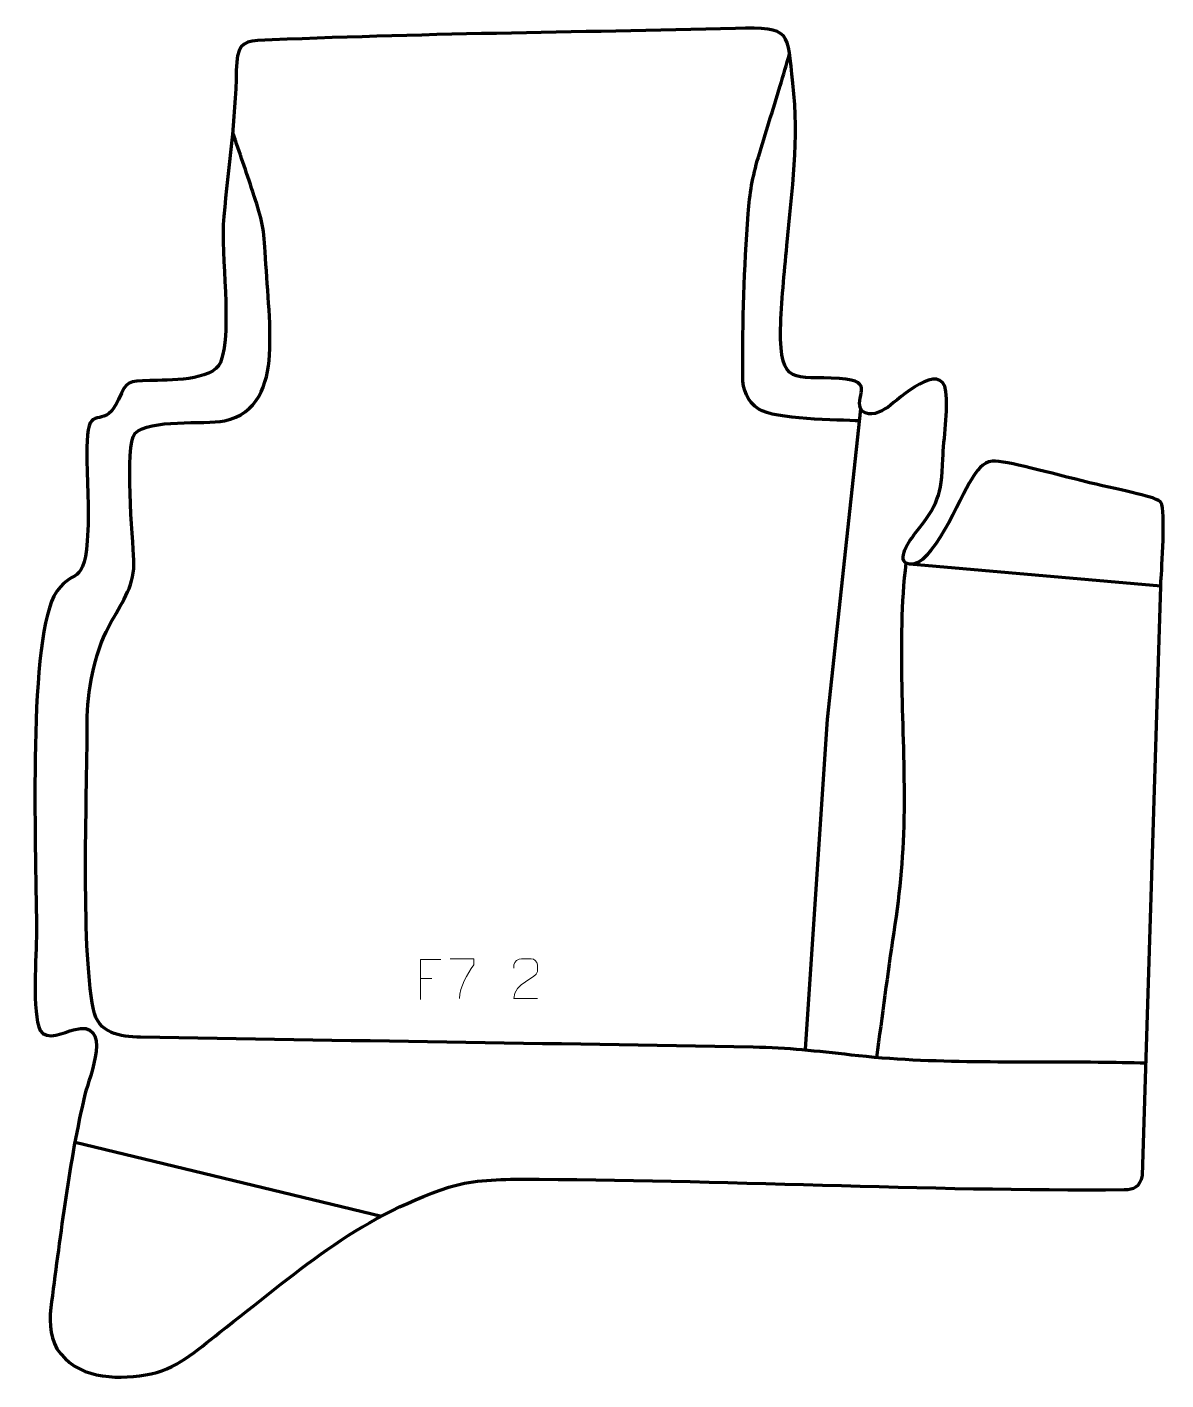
# Model space of a CAD drawing. Header units: millimetres. Extents: x -338 to 377, y -401 to 449.
import ezdxf

# ---------------------------------------------------------------- set-up
doc = ezdxf.new("R2010")
doc.units = ezdxf.units.MM
doc.header["$MEASUREMENT"] = 0
doc.layers.add('layer 2', color=7, linetype='Continuous')
doc.layers.add('layer 3', color=7, linetype='Continuous')

msp = doc.modelspace()

# ---------------------------------------------------------------- linework, layer by layer
at = {"layer": 'layer 2', "color": 140, "lineweight": 158}
for points, knots in [([(185.1236, 201.7971), (171.5952, 202.5727), (131.6703, 202.6505), (121.8245, 209.2018), (121.8245, 209.2018), (114.4239, 214.126), (111.8442, 221.3466), (111.7892, 229.876), (111.7892, 229.876), (111.5651, 264.5942), (112.6066, 297.2359), (115.1714, 331.8672), (115.1714, 331.8672), (116.1597, 344.9946), (117.8994, 354.7453), (121.58, 367.4249), (121.58, 367.4249), (125.9953, 382.3844), (130.8524, 397.2601), (135.2937, 412.3039), (135.2937, 412.3039), (137.2646, 418.98), (139.2359, 425.6559), (141.2099, 432.331)], [0, 0, 0, 0, 0.14285714, 0.14285714, 0.14285714, 0.14285714, 0.28571429, 0.28571429, 0.28571429, 0.28571429, 0.42857143, 0.42857143, 0.42857143, 0.42857143, 0.57142857, 0.57142857, 0.57142857, 0.57142857, 0.71428571, 0.71428571, 0.71428571, 0.71428571, 1, 1, 1, 1]), ([(365.0076, -201.522), (354.9951, -201.3714), (344.9827, -201.2208), (334.9702, -201.0702), (334.9702, -201.0702), (283.2912, -200.3594), (231.3787, -202.3837), (179.9337, -196.4473), (179.9337, -196.4473), (158.2856, -193.9492), (140.1581, -192.0089), (118.2285, -191.5973), (118.2285, -191.5973), (-9.9285, -189.1917), (-138.13, -187.5025), (-266.2971, -185.2745), (-266.2971, -185.2745), (-279.2906, -184.9886), (-293.0218, -182.916), (-295.9413, -167.7789), (-295.9413, -167.7789), (-304.044, -125.7677), (-299.6479, -29.8881), (-299.7834, 16.0969), (-299.7834, 16.0969), (-299.1029, 35.9158), (-294.4072, 58.705), (-284.4697, 76.0052), (-284.4697, 76.0052), (-276.9285, 89.1646), (-269.9276, 99.0295), (-270.474, 114.4413), (-270.474, 114.4413), (-271.1996, 127.5077), (-276.3488, 186.2316), (-269.9312, 193.8597), (-269.9312, 193.8597), (-260.4659, 203.4793), (-226.7809, 199.2314), (-213.5269, 201.8888), (-213.5269, 201.8888), (-192.8783, 206.0288), (-186.4441, 224.6368), (-185.2775, 243.3661), (-185.2775, 243.3661), (-184.1944, 263.9652), (-187.0529, 287.1852), (-188.0583, 308.0722), (-188.0583, 308.0722), (-188.8221, 323.9416), (-190.888, 330.8729), (-195.8075, 345.777), (-195.8075, 345.777), (-199.8989, 358.1145), (-204.2641, 370.3446), (-208.3265, 382.701), (-208.3265, 382.701), (-208.3265, 382.701), (-208.513, 383.2682), (-208.513, 383.2682)], [0, 0, 0, 0, 0.0625, 0.0625, 0.0625, 0.0625, 0.125, 0.125, 0.125, 0.125, 0.1875, 0.1875, 0.1875, 0.1875, 0.25, 0.25, 0.25, 0.25, 0.3125, 0.3125, 0.3125, 0.3125, 0.375, 0.375, 0.375, 0.375, 0.4375, 0.4375, 0.4375, 0.4375, 0.5, 0.5, 0.5, 0.5, 0.5625, 0.5625, 0.5625, 0.5625, 0.625, 0.625, 0.625, 0.625, 0.6875, 0.6875, 0.6875, 0.6875, 0.75, 0.75, 0.75, 0.75, 0.8125, 0.8125, 0.8125, 0.8125, 0.875, 0.875, 0.875, 0.875, 1, 1, 1, 1]), ([(151.1229, -192.7344), (151.1229, -192.7344), (164.9028, 14.5614), (164.9028, 14.5614), (164.9028, 14.5614), (164.9028, 14.5614), (185.871, 209.4828), (185.871, 209.4828)], [0, 0, 0, 0, 0.33333333, 0.33333333, 0.33333333, 0.33333333, 1, 1, 1, 1]), ([(214.1969, 112.6359), (208.283, 62.6625), (213.5533, 8.3492), (213.0729, -42.385), (213.0729, -42.385), (212.8102, -70.1309), (210.6274, -92.0469), (206.5828, -119.4384), (206.5828, -119.4384), (202.711, -145.6592), (199.2714, -171.8462), (195.7718, -198.1141)], [0, 0, 0, 0, 0.25, 0.25, 0.25, 0.25, 0.5, 0.5, 0.5, 0.5, 1, 1, 1, 1])]:
    msp.add_open_spline(points, degree=3, knots=knots, dxfattribs=at)
for points in [[(374.2901, 98.089), (374.2901, 98.089), (216.5101, 111.7416), (216.5101, 111.7416)], [(-307.3496, -251.1488), (-307.3496, -251.1488), (-114.9405, -297.5858), (-114.9405, -297.5858)]]:
    msp.add_open_spline(points, degree=3, dxfattribs=at)
at = {"layer": 'layer 3', "color": 242, "lineweight": 158}
msp.add_open_spline([(362.8179, -272.2006), (361.015, -279.3509), (357.3924, -280.925), (351.2879, -280.9722), (351.2879, -280.9722), (225.5515, -281.9462), (98.2987, -274.6939), (-27.8616, -274.4442), (-27.8616, -274.4442), (-44.2962, -274.4116), (-60.332, -275.404), (-72.7996, -279.4962), (-72.7996, -279.4962), (-131.1269, -298.6407), (-169.3204, -334.1046), (-216.7213, -370.7272), (-216.7213, -370.7272), (-231.7229, -382.5241), (-243.5911, -394.1574), (-263.1666, -397.3068), (-263.1666, -397.3068), (-283.107, -400.5149), (-306.5911, -399.5189), (-318.8013, -380.9388), (-318.8013, -380.9388), (-323.8015, -372.2003), (-323.6283, -361.7595), (-322.2163, -351.3901), (-322.2163, -351.3901), (-316.4361, -308.934), (-311.1453, -262.7646), (-301.2719, -221.2889), (-301.2719, -221.2889), (-298.4044, -210.224), (-283.0915, -173.5277), (-308.3882, -180.5718), (-308.3882, -180.5718), (-313.909, -182.1092), (-325.5546, -187.8758), (-329.334, -181.0117), (-329.334, -181.0117), (-334.6184, -170.1224), (-331.7089, -133.779), (-331.6773, -119.4598), (-331.6773, -119.4598), (-331.5814, -76.0996), (-337.5657, 58.8602), (-320.6587, 91.7667), (-320.6587, 91.7667), (-309.3797, 111.639), (-300.934, 94.4984), (-299.392, 133.2329), (-299.392, 133.2329), (-298.6466, 151.957), (-300.4808, 170.5146), (-299.9266, 189.0816), (-299.9266, 189.0816), (-299.2122, 213.0176), (-289.7801, 196.178), (-281.4391, 212.8458), (-281.4391, 212.8458), (-281.4391, 212.8458), (-280.2381, 215.2458), (-280.2381, 215.2458), (-280.2381, 215.2458), (-274.66, 227.5553), (-274.4217, 226.6463), (-260.4772, 227.154), (-260.4772, 227.154), (-249.3771, 227.4905), (-221.3517, 226.7127), (-216.1148, 238.5038), (-216.1148, 238.5038), (-208.3689, 260.0945), (-216.3692, 304.7274), (-214.0582, 330.2087), (-214.0582, 330.2087), (-211.1362, 361.0872), (-206.7021, 390.8222), (-206.2076, 421.9748), (-206.2076, 421.9748), (-205.9687, 437.0314), (-202.4292, 440.2424), (-192.9725, 440.6726), (-192.9725, 440.6726), (-92.7319, 445.2086), (7.0774, 445.7431), (107.2914, 448.2762), (107.2914, 448.2762), (143.1113, 449.1816), (139.4878, 446.3546), (143.2865, 413.869), (143.2865, 413.869), (147.3756, 377.8796), (142.7938, 347.5154), (139.4813, 311.8983), (139.4813, 311.8983), (137.8924, 294.8138), (136.0946, 276.4583), (135.4653, 259.3734), (135.4653, 259.3734), (135.3755, 223.2552), (143.7727, 230.1373), (172.5095, 228.4464), (172.5095, 228.4464), (196.7769, 227.0184), (180.5614, 216.4907), (186.6383, 208.1901), (186.6383, 208.1901), (191.7285, 203.8343), (198.0751, 207.3948), (202.9972, 210.4889), (202.9972, 210.4889), (210.1227, 215.8795), (236.4898, 240.3143), (239.3744, 220.2997), (239.3744, 220.2997), (240.7276, 208.8591), (237.8629, 190.4161), (237.4623, 177.8983), (237.4623, 177.8983), (236.5397, 154.7632), (234.2663, 149.2674), (220.1045, 131.2491), (220.1045, 131.2491), (217.2809, 127.6566), (206.8688, 113.5882), (216.5101, 111.7416), (216.5101, 111.7416), (230.0473, 109.1488), (248.5666, 154.2945), (255.4227, 165.1082), (255.4227, 165.1082), (258.5974, 170.1154), (262.3632, 176.214), (268.6241, 176.5296), (268.6241, 176.5296), (277.1832, 176.961), (304.3388, 169.0601), (329.6017, 163.0282), (329.6017, 163.0282), (351.5471, 157.7884), (372.395, 153.9045), (374.3487, 150.607), (374.3487, 150.607), (377.4877, 145.309), (374.8156, 109.4771), (374.3856, 101.0901), (374.3856, 101.0901), (374.3856, 101.0901), (374.2901, 98.089), (374.2901, 98.089), (374.2901, 98.089), (374.2901, 98.089), (362.8179, -272.2006), (362.8179, -272.2006)], degree=3, knots=[0, 0, 0, 0, 0.025, 0.025, 0.025, 0.025, 0.05, 0.05, 0.05, 0.05, 0.075, 0.075, 0.075, 0.075, 0.1, 0.1, 0.1, 0.1, 0.125, 0.125, 0.125, 0.125, 0.15, 0.15, 0.15, 0.15, 0.175, 0.175, 0.175, 0.175, 0.2, 0.2, 0.2, 0.2, 0.225, 0.225, 0.225, 0.225, 0.25, 0.25, 0.25, 0.25, 0.275, 0.275, 0.275, 0.275, 0.3, 0.3, 0.3, 0.3, 0.325, 0.325, 0.325, 0.325, 0.35, 0.35, 0.35, 0.35, 0.375, 0.375, 0.375, 0.375, 0.4, 0.4, 0.4, 0.4, 0.425, 0.425, 0.425, 0.425, 0.45, 0.45, 0.45, 0.45, 0.475, 0.475, 0.475, 0.475, 0.5, 0.5, 0.5, 0.5, 0.525, 0.525, 0.525, 0.525, 0.55, 0.55, 0.55, 0.55, 0.575, 0.575, 0.575, 0.575, 0.6, 0.6, 0.6, 0.6, 0.625, 0.625, 0.625, 0.625, 0.65, 0.65, 0.65, 0.65, 0.675, 0.675, 0.675, 0.675, 0.7, 0.7, 0.7, 0.7, 0.725, 0.725, 0.725, 0.725, 0.75, 0.75, 0.75, 0.75, 0.775, 0.775, 0.775, 0.775, 0.8, 0.8, 0.8, 0.8, 0.825, 0.825, 0.825, 0.825, 0.85, 0.85, 0.85, 0.85, 0.875, 0.875, 0.875, 0.875, 0.9, 0.9, 0.9, 0.9, 0.925, 0.925, 0.925, 0.925, 0.95, 0.95, 0.95, 0.95, 1, 1, 1, 1], dxfattribs=at)
at = {"layer": 'layer 3', "color": 250, "lineweight": 9}
for points, knots in [([(-77.6878, -136.5155), (-77.6878, -136.5155), (-90.5618, -136.5155), (-90.5618, -136.5155), (-90.5618, -136.5155), (-90.5618, -136.5155), (-90.5618, -161.4691), (-90.5618, -161.4691)], [0, 0, 0, 0, 0.33333333, 0.33333333, 0.33333333, 0.33333333, 1, 1, 1, 1]), ([(-71.9427, -135.9854), (-71.9427, -135.9854), (-57.1266, -135.9854), (-57.1266, -135.9854), (-57.1266, -135.9854), (-57.1269, -137.235), (-57.1269, -138.4846), (-57.1266, -139.7344), (-57.1266, -139.7344), (-61.121, -145.7315), (-66.0362, -153.5651), (-66.0362, -160.9439)], [0, 0, 0, 0, 0.25, 0.25, 0.25, 0.25, 0.5, 0.5, 0.5, 0.5, 1, 1, 1, 1]), ([(-17.1632, -160.9518), (-22.0776, -160.9515), (-26.992, -160.9515), (-31.9061, -160.9518), (-31.9061, -160.9518), (-31.9061, -151.0195), (-17.2551, -148.3783), (-17.1632, -144.068), (-17.1632, -144.068), (-17.1635, -142.6439), (-17.1635, -141.2202), (-17.1632, -139.7969), (-17.1632, -139.7969), (-17.1801, -137.7198), (-19.3029, -135.995), (-20.9739, -135.9777), (-20.9739, -135.9777), (-23.0471, -135.9781), (-25.12, -135.9781), (-27.1924, -135.9777), (-27.1924, -135.9777), (-29.0145, -135.9612), (-31.8392, -137.7533), (-31.9061, -139.8469), (-31.9061, -139.8469), (-31.9061, -139.8469), (-31.9061, -141.9017), (-31.9061, -141.9017)], [0, 0, 0, 0, 0.125, 0.125, 0.125, 0.125, 0.25, 0.25, 0.25, 0.25, 0.375, 0.375, 0.375, 0.375, 0.5, 0.5, 0.5, 0.5, 0.625, 0.625, 0.625, 0.625, 0.75, 0.75, 0.75, 0.75, 1, 1, 1, 1])]:
    msp.add_open_spline(points, degree=3, knots=knots, dxfattribs=at)
msp.add_open_spline([(-90.5618, -148.3952), (-90.5618, -148.3952), (-83.3937, -148.3952), (-83.3937, -148.3952)], degree=3, dxfattribs=at)

doc.saveas('drawing.dxf')
